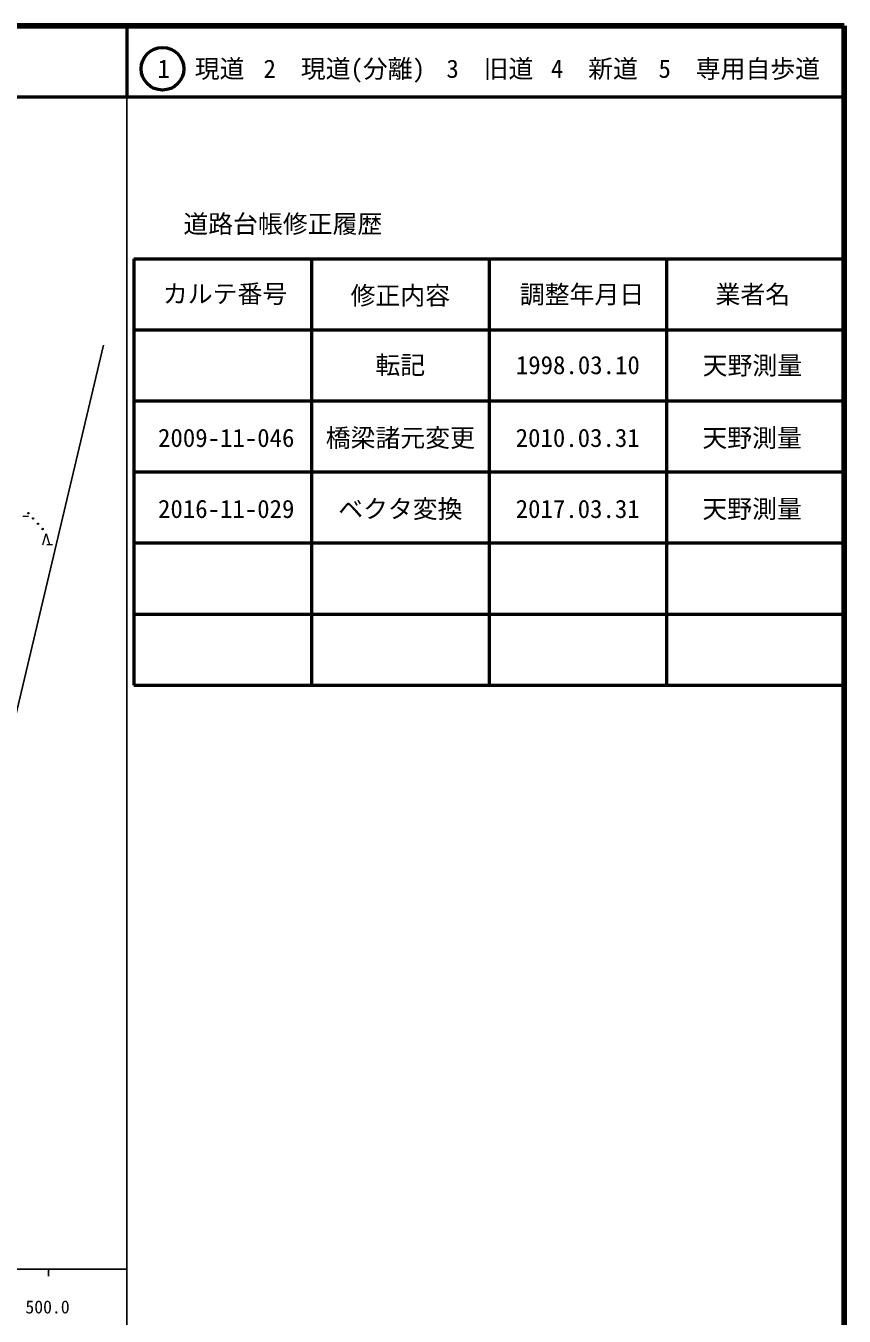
# Model space of a CAD drawing. Units: millimetres, scale not verified. Extents: x 40000 to 680000, y 20000 to 380000.
# Drawn here: x 564785 to 680000, y 198357 to 380000 of the extents above; entities that cross this region are included whole.
import ezdxf
from ezdxf.enums import TextEntityAlignment as Align

# ---------------------------------------------------------------- set-up
doc = ezdxf.new("R2010")
doc.units = ezdxf.units.MM
doc.header["$LTSCALE"] = 1000
for name, color, linetype, lineweight in [('M-BMK-OTRS', 5, 'Continuous', 25), ('M-TTL', 2, 'Continuous', 140), ('M-TTL-BAND', 7, 'Continuous', 25), ('M-TTL-FRAM', 2, 'Continuous', 50), ('M-TTL-LINE', 7, 'Continuous', 50), ('M-WORK', 1, 'Continuous', 13)]:
    doc.layers.add(name, color=color, linetype=linetype, lineweight=lineweight)
doc.layers.add('M-TTL-TXT', color=7, linetype='Continuous')
doc.styles.add('ＭＳ ゴシック', font='')
doc.styles.get('ＭＳ ゴシック').set_extended_font_data('MS Gothic')

msp = doc.modelspace()

# ---------------------------------------------------------------- linework, layer by layer
at = {"layer": 'M-BMK-OTRS'}
msp.add_line((562912, 280987), (575705, 335045), dxfattribs=at)
at = {"layer": 'M-TTL'}
for p, q in [((680000, 380000), (40000, 380000)), ((680000, 20000), (680000, 380000))]:
    msp.add_line(p, q, dxfattribs=at)
at = {"layer": 'M-TTL-BAND'}
for p, q in [((579000, 20000), (579000, 370000)), ((40000, 205000), (579000, 205000)), ((568000, 205000), (568000, 204000))]:
    msp.add_line(p, q, dxfattribs=at)
at = {"layer": 'M-TTL-FRAM'}
for p, q in [((580000, 347197), (580000, 287197)), ((580000, 347197), (680000, 347197)), ((580000, 287197), (680000, 287197))]:
    msp.add_line(p, q, dxfattribs=at)
at = {"layer": 'M-TTL-LINE'}
for p, q in [((579000, 380000), (579000, 370000)), ((40000, 370000), (680000, 370000)), ((605000, 347197), (605000, 287197)), ((630000, 347197), (630000, 287197)), ((655000, 347197), (655000, 287197)), ((580000, 337197), (680000, 337197)), ((580000, 327197), (680000, 327197)), ((580000, 317197), (680000, 317197)), ((580000, 307197), (680000, 307197)), ((580000, 297197), (680000, 297197))]:
    msp.add_line(p, q, dxfattribs=at)
msp.add_circle((584031, 373958), 3000, dxfattribs=at)
at = {"layer": 'M-WORK'}
for p, q in [((565158, 310929), (564358, 310929)), ((567175, 306918), (567655, 308518)), ((567655, 308518), (568135, 306918)), ((568535, 306918), (567735, 306918))]:
    msp.add_line(p, q, dxfattribs=at)
for centre in [(565142, 311392), (565811, 310648), (566480, 309905), (567149, 309162)]:
    msp.add_circle(centre, 100, dxfattribs=at)

# ---------------------------------------------------------------- texts
at = {"layer": 'M-TTL-BAND', "style": 'ＭＳ ゴシック'}
msp.add_text('500.0', height=1833, dxfattribs=at).set_placement((567844, 198195), align=Align.BOTTOM_CENTER)
at = {"layer": 'M-TTL-TXT', "style": 'ＭＳ ゴシック'}
for s, p in [('1\u3000現道', (589448, 373958)), ('2\u3000現道(分離)', (609619, 373958)), ('3\u3000旧道', (630121, 373958)), ('4\u3000新道', (644824, 373958)), ('5\u3000専用自歩道', (665228, 373958)), ('道路台帳修正履歴', (600968, 352113)), ('カルテ番号', (592839, 342277)), ('修正内容', (617509, 342023)), ('調整年月日', (643089, 342197)), ('業者名', (667134, 342197)), ('転記', (617500, 332245)), ('1998.03.10', (642500, 332245)), ('天野測量', (667077, 332189)), ('橋梁諸元変更', (617514, 322000)), ('天野測量', (667040, 322000)), ('2009-11-046', (593000, 322000)), ('2010.03.31', (642480, 322000)), ('2016-11-029', (593000, 312000)), ('ベクタ変換', (617514, 312000)), ('2017.03.31', (642480, 312000)), ('天野測量', (667040, 312000))]:
    msp.add_text(s, height=2566, dxfattribs=at).set_placement(p, align=Align.MIDDLE_CENTER)

doc.saveas('drawing.dxf')
